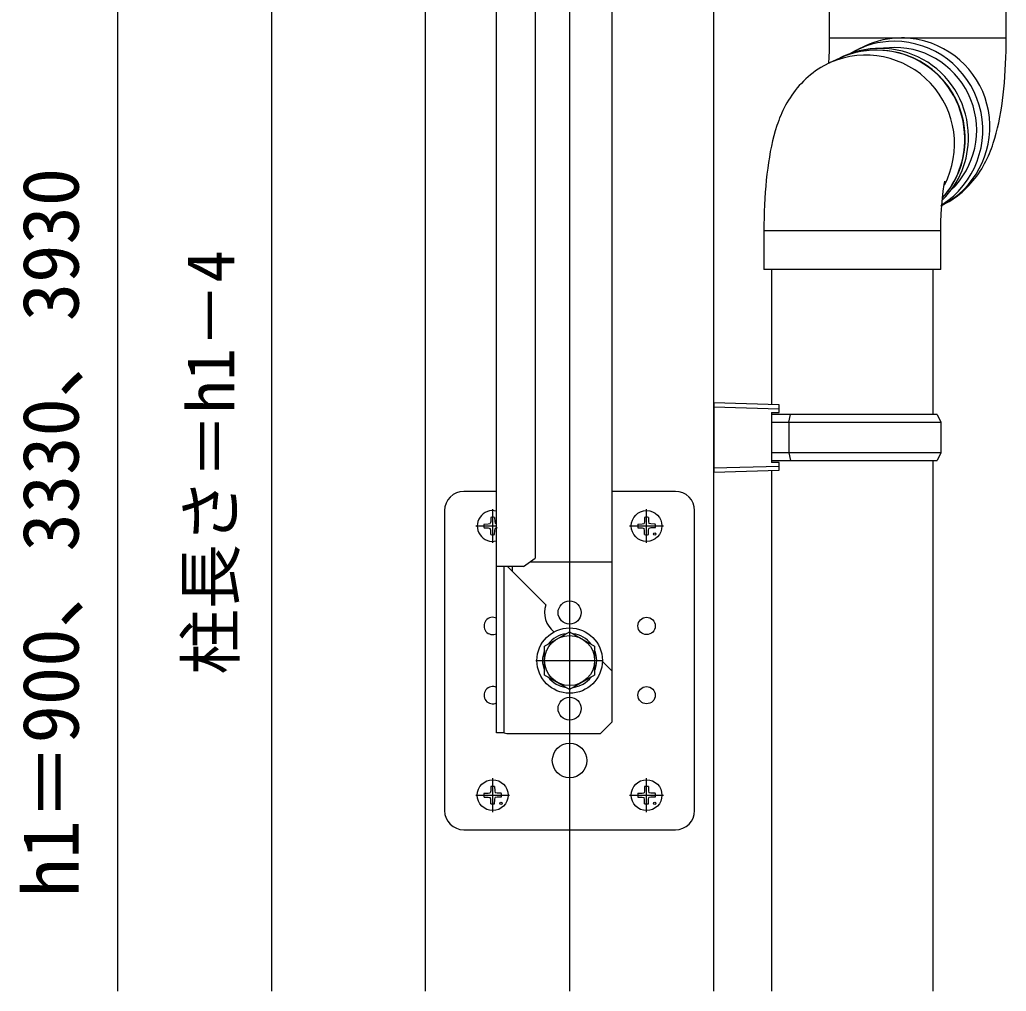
# Model space of a CAD drawing. Units: millimetres, scale not verified. Extents: x -875 to 875, y -1304 to 1296.
# Drawn here: x -167.9 to 88.5, y 16.9 to 269.6 of the extents above; entities that cross this region are included whole.
import ezdxf
from ezdxf.enums import TextEntityAlignment as Align

# ---------------------------------------------------------------- set-up
doc = ezdxf.new("R2010")
doc.units = ezdxf.units.MM
doc.header["$LTSCALE"] = 8
for name, color, linetype in [('0-4_YKK_12', 2, 'Continuous'), ('0-5_YKK_13', 4, 'Continuous'), ('0-6_YKK_D', 6, 'Continuous')]:
    doc.layers.add(name, color=color, linetype=linetype)
doc.styles.add('ＭＳ ゴシック', font='')
doc.styles.get('ＭＳ ゴシック').set_extended_font_data('MS Gothic')

msp = doc.modelspace()

# ---------------------------------------------------------------- linework, layer by layer
at = {"layer": '0-4_YKK_12'}
for p, q in [((-25, 937.9), (-25, 16.9)), ((-62.5, 16.9), (-62.5, 336.9)), ((12.5, 16.9), (12.5, 336.9))]:
    msp.add_line(p, q, dxfattribs=at)
at = {"layer": '0-5_YKK_13'}
for p, q in [((-14, 338.9), (-14, 86.9)), ((-44, 84.114), (-44, 334.9)), ((-34, 287.889), (-34, 129.497)), ((42.5, 279.576), (42.5, 264.826)), ((88.5, 264.826), (88.5, 279.576)), ((42.5, 264.826), (61.254, 264.826)), ((61.254, 264.826), (88.5, 264.826)), ((51.774, 262.698), (49.935, 261.827)), ((45.239, 259.601), (42.527, 258.316)), ((46.205, 260.059), (45.331, 259.645)), ((42.527, 258.316), (42.699, 258.396)), ((25.5, 214.619), (25.5, 204.619)), ((71.5, 214.619), (25.5, 214.619)), ((71.5, 204.619), (71.5, 214.619)), ((71.5, 204.619), (25.5, 204.619)), ((27.5, 204.619), (27.5, 169.459)), ((69.5, 166.9), (69.5, 204.619)), ((29.5, 169.4), (12.5, 169.9)), ((12.5, 169.9), (12.5, 151.9)), ((29.5, 168.4), (29.5, 169.4)), ((12.5, 168.9), (29.5, 168.4)), ((27.5, 167.4), (27.5, 154.4)), ((32.407, 166.9), (27.5, 166.9)), ((31.977, 164.9), (32.407, 166.9)), ((70.5, 166.9), (32.407, 166.9)), ((70.5, 166.9), (71.5, 164.9)), ((27.5, 164.9), (31.977, 164.9)), ((31.977, 164.9), (71.5, 164.9)), ((31.977, 156.9), (27.5, 156.9)), ((71.5, 156.9), (31.977, 156.9)), ((27.5, 154.9), (32.407, 154.9)), ((29.5, 154.4), (27.5, 154.4)), ((29.5, 153.4), (29.5, 154.4)), ((69.5, 16.9), (69.5, 154.9)), ((29.5, 153.4), (12.5, 152.9)), ((27.5, 152.341), (27.5, 16.9)), ((-44, 146.9), (-52.5, 146.9)), ((2.5, 146.9), (-14, 146.9)), ((-57.5, 141.9), (-57.5, 63.9)), ((-45, 133.5), (-45, 142.3)), ((-5, 133.5), (-5, 142.3)), ((7.5, 63.9), (7.5, 141.9)), ((-46.137, 138.419), (-45.62, 138.52)), ((-45.519, 139.037), (-45.62, 138.52)), ((-45.5, 140.145), (-45.519, 139.037)), ((-44.5, 140.145), (-44.481, 139.037)), ((-44.481, 139.037), (-44.38, 138.52)), ((-44, 138.446), (-44.38, 138.52)), ((-6.137, 138.419), (-5.62, 138.52)), ((-5.519, 139.037), (-5.62, 138.52)), ((-5.5, 140.145), (-5.519, 139.037)), ((-4.5, 140.145), (-4.481, 139.037)), ((-4.481, 139.037), (-4.38, 138.52)), ((-3.863, 138.419), (-4.38, 138.52)), ((-49.4, 137.9), (-44, 137.9)), ((-47.245, 138.4), (-46.137, 138.419)), ((-47.245, 137.4), (-46.137, 137.381)), ((-46.137, 137.381), (-45.62, 137.28)), ((-45.519, 136.763), (-45.62, 137.28)), ((-45.5, 135.655), (-45.519, 136.763)), ((-44.5, 135.655), (-44.481, 136.763)), ((-44.481, 136.763), (-44.38, 137.28)), ((-43.863, 137.381), (-44.38, 137.28)), ((-9.4, 137.9), (-0.6, 137.9)), ((-7.245, 138.4), (-6.137, 138.419)), ((-7.245, 137.4), (-6.137, 137.381)), ((-6.137, 137.381), (-5.62, 137.28)), ((-5.519, 136.763), (-5.62, 137.28)), ((-5.5, 135.655), (-5.519, 136.763)), ((-4.5, 135.655), (-4.481, 136.763)), ((-4.481, 136.763), (-4.38, 137.28)), ((-3.863, 137.381), (-4.38, 137.28)), ((-2.755, 138.4), (-3.863, 138.419)), ((-2.755, 137.4), (-3.863, 137.381)), ((-37, 127.376), (-34, 129.497)), ((-35.312, 128.569), (-14, 128.569)), ((-37, 127.376), (-44, 127.376)), ((-42, 84.114), (-42, 127.4)), ((-41.135, 127.4), (-42, 127.4)), ((-41.135, 127.4), (-41.111, 127.376)), ((-41.111, 127.376), (-31.173, 117.437)), ((-39.812, 126.077), (-39.812, 127.376)), ((-33.799, 102.9), (-16.466, 102.9)), ((-16.501, 102.766), (-14, 100.265)), ((-17, 83.9), (-14, 86.9)), ((-42, 84.114), (-44, 84.114)), ((-40.554, 83.9), (-17, 83.9)), ((-45, 63.5), (-45, 72.3)), ((-5, 63.5), (-5, 72.3)), ((-45.5, 70.145), (-45.519, 69.037)), ((-44.5, 70.145), (-44.481, 69.037)), ((-5.5, 70.145), (-5.519, 69.037)), ((-4.5, 70.145), (-4.481, 69.037)), ((-49.4, 67.9), (-40.6, 67.9)), ((-47.245, 68.4), (-46.137, 68.419)), ((-47.245, 67.4), (-46.137, 67.381)), ((-46.137, 68.419), (-45.62, 68.52)), ((-46.137, 67.381), (-45.62, 67.28)), ((-45.519, 69.037), (-45.62, 68.52)), ((-45.519, 66.763), (-45.62, 67.28)), ((-45.5, 65.655), (-45.519, 66.763)), ((-44.5, 65.655), (-44.481, 66.763)), ((-44.481, 69.037), (-44.38, 68.52)), ((-44.481, 66.763), (-44.38, 67.28)), ((-43.863, 68.419), (-44.38, 68.52)), ((-43.863, 67.381), (-44.38, 67.28)), ((-42.755, 68.4), (-43.863, 68.419)), ((-42.755, 67.4), (-43.863, 67.381)), ((-9.4, 67.9), (-0.6, 67.9)), ((-7.245, 68.4), (-6.137, 68.419)), ((-7.245, 67.4), (-6.137, 67.381)), ((-6.137, 68.419), (-5.62, 68.52)), ((-6.137, 67.381), (-5.62, 67.28)), ((-5.519, 69.037), (-5.62, 68.52)), ((-5.519, 66.763), (-5.62, 67.28)), ((-5.5, 65.655), (-5.519, 66.763)), ((-4.5, 65.655), (-4.481, 66.763)), ((-4.481, 69.037), (-4.38, 68.52)), ((-4.481, 66.763), (-4.38, 67.28)), ((-3.863, 68.419), (-4.38, 68.52)), ((-3.863, 67.381), (-4.38, 67.28)), ((-2.755, 68.4), (-3.863, 68.419)), ((-2.755, 67.4), (-3.863, 67.381)), ((-52.5, 58.9), (2.5, 58.9))]:
    msp.add_line(p, q, dxfattribs=at)
for points in [[(42.498, 264.826), (42.488, 263.129), (42.443, 261.448), (42.373, 259.817), (42.278, 258.244)], [(88.147, 254.773), (88.255, 256.407), (88.343, 258.063), (88.412, 259.737), (88.461, 261.426), (88.49, 263.124), (88.5, 264.826)], [(59.44, 262.361), (56.754, 262.186), (56.617, 262.168)], [(42.527, 258.316), (41.053, 257.54), (40.332, 257.13), (39.628, 256.692), (38.944, 256.227), (38.278, 255.738), (37.631, 255.229), (37.002, 254.702), (36.393, 254.156), (35.805, 253.593), (35.238, 253.013), (34.693, 252.419), (34.169, 251.811), (33.668, 251.192), (33.19, 250.562), (32.734, 249.923), (32.3, 249.277), (31.89, 248.625), (31.501, 247.968), (31.134, 247.309), (30.788, 246.648), (30.462, 245.986), (30.155, 245.324), (29.866, 244.662), (29.595, 244.001), (29.339, 243.34), (29.099, 242.68), (28.872, 242.021), (28.456, 240.698), (28.083, 239.368), (27.746, 238.025), (27.442, 236.661), (27.166, 235.272), (26.914, 233.855), (26.686, 232.405), (26.479, 230.923), (26.293, 229.408), (26.126, 227.86), (25.98, 226.28), (25.853, 224.672)], [(71.473, 221.13), (72.947, 221.905), (73.668, 222.316), (74.372, 222.753), (75.056, 223.218), (75.722, 223.707), (76.369, 224.216), (76.998, 224.744), (77.607, 225.289), (78.195, 225.852), (78.762, 226.432), (79.307, 227.026), (79.831, 227.634), (80.332, 228.254), (80.81, 228.884), (81.266, 229.523), (81.7, 230.169), (82.11, 230.821), (82.499, 231.477), (82.866, 232.136), (83.212, 232.798), (83.538, 233.46), (83.845, 234.122), (84.134, 234.783), (84.405, 235.444), (84.661, 236.105), (84.901, 236.765), (85.128, 237.425), (85.544, 238.747), (85.917, 240.077), (86.254, 241.421), (86.558, 242.784), (86.834, 244.173), (87.086, 245.591), (87.314, 247.04), (87.521, 248.522), (87.707, 250.038), (87.874, 251.586), (88.02, 253.165), (88.147, 254.773)], [(71.502, 214.621), (71.525, 216.893), (71.601, 219.115), (71.657, 220.19), (71.724, 221.233), (71.802, 222.235), (71.889, 223.188), (71.984, 224.083), (72.084, 224.91), (72.188, 225.657), (72.24, 225.997), (72.292, 226.312), (72.342, 226.598), (72.389, 226.852), (72.433, 227.075), (72.473, 227.265), (72.509, 227.424), (72.536, 227.539), (72.549, 227.591), (72.548, 227.586)], [(25.853, 224.672), (25.745, 223.038), (25.657, 221.382), (25.588, 219.708), (25.539, 218.019), (25.51, 216.321), (25.5, 214.619)], [(27.5, 167.4), (29.5, 167.4), (29.5, 168.4)], [(31.977, 164.9), (31.977, 156.9), (32.407, 154.9), (70.5, 154.9)], [(71.5, 164.9), (71.5, 156.9), (70.5, 154.9)], [(12.5, 151.9), (29.5, 152.4), (29.5, 153.4)]]:
    msp.add_lwpolyline(points, dxfattribs=at)
msp.add_lwpolyline([(-25, 110.406), (-18.5, 106.653), (-18.5, 99.147), (-25, 95.394), (-31.5, 99.147), (-31.5, 106.653)], close=True, dxfattribs=at)
for centre, radius in [((-5, 137.9), 4), ((-2.879, 135.779), 0.3), ((-25, 115.4), 3), ((-5, 111.9), 2.25), ((-25, 102.9), 8.5), ((-25, 102.9), 6.5), ((-5, 93.9), 2.25), ((-25, 90.4), 3), ((-25, 76.9), 4.5), ((-45, 67.9), 4), ((-5, 67.9), 4), ((-42.879, 65.779), 0.3), ((-2.879, 65.779), 0.3)]:
    msp.add_circle(centre, radius, dxfattribs=at)
for centre, radius, start, end in [((61.241, 242.707), 22.12, 89.96726, 115.33961), ((61.243, 242.336), 22.491, 74.24487, 89.97177), ((54.73, 238.691), 22.964, 0.31489, 114.41258), ((54.793, 238.619), 23.056, 318.33907, 114.22708), ((55.696, 239.148), 22.964, 0.31489, 114.41258), ((59.398, 241.855), 22.1, 89.95759, 120.71209), ((59.302, 240.86), 23.096, 302.66279, 89.72147), ((59.279, 240.819), 21.542, 313.57899, 89.57071), ((61.184, 241.76), 23.061, 297.45997, 74.49344), ((51.977, 237.281), 23.064, 332.32225, 113.721), ((54.965, 238.385), 22.732, 318.19753, 1.08828), ((56.012, 238.816), 22.652, 314.71049, 1.15939), ((-52.5, 141.9), 5, 90, 180), ((2.5, 141.9), 5, 0, 90), ((-45, 137.9), 4, 75.52249, 284.47751), ((-45, 137.9), 2.3, 77.44414, 102.55586), ((-5, 137.9), 2.3, 77.44414, 102.55586), ((-45, 137.9), 2.3, 167.44414, 192.55586), ((-5, 137.9), 2.3, 167.44414, 192.55586), ((-5, 137.9), 2.3, 347.44414, 12.55586), ((-45, 137.9), 2.3, 257.44414, 282.55586), ((-5, 137.9), 2.3, 257.44414, 282.55586), ((-25, 115.4), 6.5, 161.73501, 230.97971), ((-45, 111.9), 2.25, 63.6122, 296.3878), ((-25, 102.9), 7.05, 97.21814, 142.78186), ((-25, 102.9), 7.05, 37.21814, 82.78186), ((-25, 102.9), 7.05, 157.21814, 202.78186), ((-25, 102.9), 7.05, 337.21814, 22.78186), ((-25, 102.9), 7.05, 217.21814, 262.78186), ((-25, 102.9), 7.05, 277.21814, 322.78186), ((-45, 93.9), 2.25, 63.6122, 296.3878), ((-40.554, 88.9), 5, 253.18913, 270), ((-45, 67.9), 2.3, 77.44414, 102.55586), ((-5, 67.9), 2.3, 77.44414, 102.55586), ((-45, 67.9), 2.3, 167.44414, 192.55586), ((-45, 67.9), 2.3, 347.44414, 12.55586), ((-5, 67.9), 2.3, 167.44414, 192.55586), ((-5, 67.9), 2.3, 347.44414, 12.55586), ((-45, 67.9), 2.3, 257.44414, 282.55586), ((-5, 67.9), 2.3, 257.44414, 282.55586), ((-52.5, 63.9), 5, 180, 270), ((2.5, 63.9), 5, 270, 0)]:
    msp.add_arc(centre, radius, start, end, dxfattribs=at)
at = {"layer": '0-6_YKK_D'}
for p, q in [((-102.5, 336.9), (-102.5, 16.9)), ((-142.5, 323.4), (-142.5, 16.9))]:
    msp.add_line(p, q, dxfattribs=at)

# ---------------------------------------------------------------- texts
at = {"layer": '0-6_YKK_D', "style": 'ＭＳ ゴシック'}
for s, height, p in [('h1＝900、3330、3930', 14.66, (-148.227, 41.4)), ('柱長さ＝h1－4', 12.46, (-108.398, 99.241))]:
    msp.add_text(s, height=height, rotation=90, dxfattribs=at).set_placement(p, align=Align.BOTTOM_LEFT)

doc.saveas('drawing.dxf')
